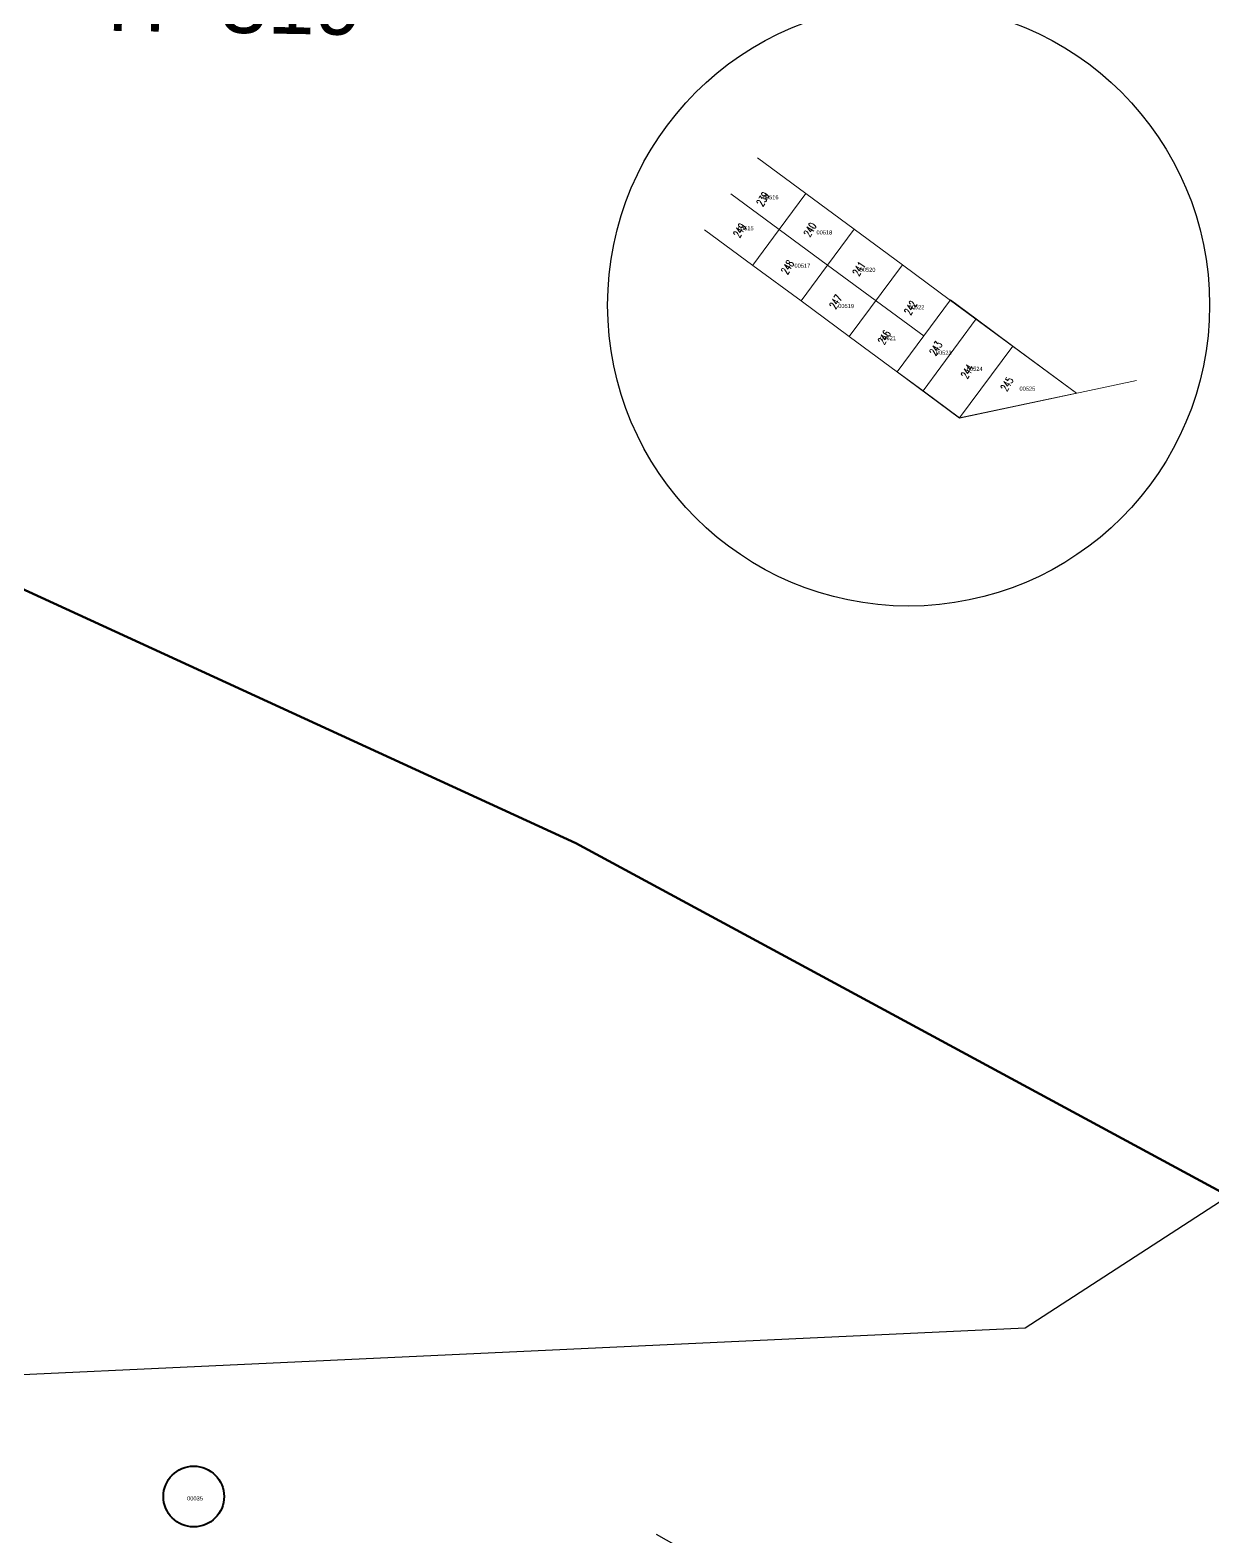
# Model space of a CAD drawing. Header units: metres. Extents: x 251686 to 255059, y 1627526 to 1631912.
# Drawn here: x 252652 to 252942.4, y 1629820.9 to 1630190.9 of the extents above; entities that cross this region are included whole.
import ezdxf
from ezdxf.enums import TextEntityAlignment as Align

# ---------------------------------------------------------------- set-up
doc = ezdxf.new("R2010")
doc.units = ezdxf.units.M
doc.header["$MEASUREMENT"] = 0
for name, color, linetype in [('A_revoir_niveau_0', 7, 'Continuous'), ('limites_parcelles', 7, 'Continuous'), ('limites_sections', 7, 'Continuous'), ('limites_tf', 7, 'Continuous'), ('numero_lot', 7, 'Continuous'), ('numero_parcelle', 7, 'Continuous')]:
    doc.layers.add(name, color=color, linetype=linetype)
for name, color, linetype, lineweight in [('Numero_TF', 7, 'Continuous', 0), ('N°LOT', 2, 'Continuous', 0), ('N°PARCELLE', 5, 'Continuous', 0), ('Parcelles_Ruf', 7, 'Continuous', 0)]:
    doc.layers.add(name, color=color, linetype=linetype, lineweight=lineweight)
doc.styles.add('Style-Arial', font='arial.ttf')
doc.styles.add('Style-STANDARD', font='STANDARD.shx')
doc.styles.add('Style-txt', font='txt.shx')

# ---------------------------------------------------------------- blocks, each defined once
blk = doc.blocks.new('*U120')
at = {"layer": 'Parcelles_Ruf', "color": 7, "linetype": 'Continuous', "lineweight": 0}
for p, q in [((-40.010562, 31.949394, 0.00005), (-28.155597, 23.196743, 0.00005)), ((-46.526438, 23.122136, 0.00005), (-22.810248, 5.627397, 0.00005)), ((-28.155848, 23.19879, 0.00005), (-34.671724, 14.371532, 0.00005)), ((-28.155597, 23.196743, 0.00005), (-16.300633, 14.444092, 0.00005)), ((-41.170525, 5.54653, 0.00005), (-53.02549, 14.299182, 0.00005)), ((-41.162014, 5.560459, 0.00005), (-34.662962, 14.383414, 0.00005)), ((-16.300633, 14.444092, 0.00005), (-22.810248, 5.627397, 0.00005)), ((-16.300633, 14.444092, 0.00005), (-4.439408, 5.702004, 0.00005)), ((-29.319864, -3.189297, 0.00005), (-41.170525, 5.54653, 0.00005)), ((-29.319864, -3.189297, 0.00005), (-22.810248, 5.627397, 0.00005)), ((-22.810248, 5.627397, 0.00005), (0.905941, -11.867342, 0.00005)), ((-17.464899, -11.941949, 0.00005), (-4.439408, 5.702004, 0.00005)), ((-4.439408, 5.702004, 0.00005), (7.415557, -3.050647, 0.00005)), ((-17.464899, -11.941949, 0.00005), (-29.319864, -3.189297, 0.00005)), ((-5.603674, -20.684036, 0.00005), (-17.464899, -11.941949, 0.00005)), ((9.632502, -31.94941, 0.00005), (53.025488, -22.717686, 0.00005))]:
    blk.add_line(p, q, dxfattribs=at)
at = {"layer": 'Parcelles_Ruf', "color": 7, "linetype": 'Continuous', "lineweight": 0, "ltscale": 20}
for p, q in [((-5.689095, -20.565792, 0.00005), (7.396961, -2.922017, 0.00005)), ((0.853933, -11.743905, 0.00005), (-5.689095, -20.565792, 0.00005))]:
    blk.add_line(p, q, dxfattribs=at)
at = {"layer": 'Parcelles_Ruf', "color": 7, "linetype": 'Continuous', "lineweight": 0, "ltscale": 20, "elevation": 0.00005, "flags": 128}
for points in [[(7.396961, -2.922017), (13.718233, -7.603382)], [(13.718233, -7.603382), (22.71356, -14.264027), (9.63178, -31.924671), (0.636453, -25.264026), (13.718233, -7.603382)], [(13.718233, -7.603382), (22.71356, -14.264027), (9.63178, -31.924671), (0.636453, -25.264026), (13.718233, -7.603382)], [(22.71356, -14.264027), (38.332727, -25.843526), (9.63178, -31.924671)], [(0.636453, -25.264026), (-5.689095, -20.565792)]]:
    blk.add_lwpolyline(points, dxfattribs=at)
at = {"layer": 'Parcelles_Ruf', "color": 7, "linetype": 'Continuous', "lineweight": 0, "elevation": 0.00005, "flags": 128}
for points in [[(7.415557, -3.050647), (38.332727, -25.843526)], [(9.632502, -31.94941), (-5.603674, -20.684036)]]:
    blk.add_lwpolyline(points, dxfattribs=at)
at = {"layer": 'N°LOT', "color": 7, "linetype": 'Continuous', "lineweight": 0, "style": 'Style-STANDARD', "width": 0.738818}
for s, p in [('239', (-38.728049, 19.870141, 0.00005)), ('249', (-44.407245, 12.177262, 0.00005)), ('240', (-27.122115, 12.366137, 0.00005)), ('248', (-32.670419, 3.135298, 0.00005)), ('241', (-15.105372, 2.740982, 0.00005)), ('247', (-20.813249, -5.352058, 0.00005)), ('242', (-2.442749, -6.849577, 0.00005)), ('246', (-8.893393, -14.085228, 0.00005)), ('243', (3.760971, -16.785302, 0.00005)), ('244', (11.488734, -22.451331, 0.00005)), ('245', (21.243017, -25.554539, 0.00005))]:
    blk.add_text(s, height=1.964608, rotation=59.34774, dxfattribs=at).set_placement(p)
at = {"layer": 'N°PARCELLE', "color": 5, "lineweight": 0, "style": 'Style-Arial'}
for s, p in [('00516', (-38.715599, 22.787089, 0.00005)), ('00515', (-44.834655, 15.189597, 0.00005)), ('00518', (-25.522649, 14.162687, 0.00005)), ('00517', (-30.92565, 5.981977, 0.00005)), ('00520', (-14.929631, 4.982718, 0.00005)), ('00519', (-20.194476, -3.920702, 0.00005)), ('00522', (-2.89488, -4.209272, 0.00005)), ('00521', (-9.878975, -11.799551, 0.00005)), ('00523', (3.788612, -15.377003, 0.00005)), ('00524', (11.397309, -19.336866, 0.00005)), ('00525', (24.333199, -24.207021, 0.00005))]:
    blk.add_text(s, height=1, rotation=359.52223, dxfattribs=at).set_placement(p, align=Align.TOP_LEFT)

msp = doc.modelspace()

# ---------------------------------------------------------------- linework, layer by layer
at = {"layer": 'A_revoir_niveau_0'}
msp.add_line((252819.405881, 1629813.780204), (252805.770881, 1629821.549204), dxfattribs=at)
at = {"layer": 'A_revoir_niveau_0', "color": 1, "linetype": 'Continuous', "lineweight": 30}
msp.add_circle((252867.70342, 1630123.414478, -1.032), 73.904859, dxfattribs=at)
at = {"layer": 'limites_parcelles', "color": 1, "linetype": 'Continuous', "lineweight": 40}
msp.add_circle((252692.15477, 1629830.837), 7.454097, dxfattribs=at)
at = {"layer": 'limites_sections', "color": 112, "linetype": 'Continuous', "lineweight": 40, "flags": 128}
for points in [[(253271.082561, 1630189.80614), (253278.664905, 1630062.128606), (253370.894891, 1630071.745612), (253349.874626, 1629905.007271), (253292.368569, 1629875.259507), (253264.420561, 1629860.905626), (253283.218148, 1629825.843437), (253276.081556, 1629797.159611), (253264.682639, 1629775.428157), (253237.804257, 1629775.925126), (253235.595435, 1629794.865847), (253170.148154, 1629824.108553), (253140.065621, 1629837.233099), (253052.3, 1629847.28), (252785.968318, 1629991.31478), (252450.61003, 1630145.344805), (252531.297233, 1630284.326266), (252789.440449, 1630429.782946), (252981.389636, 1630375.006406), (253177.316609, 1630501.61916), (253238.792095, 1630544.179111), (253271.082561, 1630189.80614)], [(252399.356616, 1629947.880348), (252399.972203, 1630065.215659), (252450.61003, 1630145.344805), (252785.968318, 1629991.31478), (253052.295758, 1629847.292297), (253000.111276, 1629763.48946), (252919.318325, 1629642.675214), (252916.992415, 1629556.866458), (252794.477866, 1629392.616183), (252770.730849, 1629406.43238), (252527.008235, 1629543.961569), (252247.281979, 1629705.6787), (252399.356616, 1629947.880348)]]:
    msp.add_lwpolyline(points, close=True, dxfattribs=at)
at = {"layer": 'limites_tf', "color": 5, "linetype": 'Continuous', "lineweight": 30, "flags": 128}
msp.add_lwpolyline([(252410.039695, 1630048.286543), (252358.306106, 1630362.229548), (252398.2866, 1630445.3774), (252401.490278, 1630452.27289), (252938.410442, 1630558.674201), (253024.849142, 1629955.522887), (252896.316732, 1629872.198515), (252442.549994, 1629851.094143), (252410.039695, 1630048.286543)], close=True, dxfattribs=at)

# ---------------------------------------------------------------- block references
at = {"layer": 'numero_lot', "color": 7, "linetype": 'Continuous', "lineweight": 0}
msp.add_blockref('*U120', (252870.5983, 1630127.62375, -1.03205), dxfattribs=at)

# ---------------------------------------------------------------- texts
at = {"layer": 'numero_parcelle', "color": 5, "insert": (252690.52668, 1629830.873074), "char_height": 1, "attachment_point": 1, "rotation": 0.00280749, "line_spacing_factor": 0.6, "style": 'Style-txt'}
msp.add_mtext('\\fArial|b0|i0|c00|p39;00035', dxfattribs=at)
at = {"layer": 'numero_tf', "color": 4, "linetype": 'Continuous', "lineweight": 0, "style": 'Style-Arial'}
msp.add_text('TF 319', height=15, rotation=358.9981, dxfattribs=at).set_placement((252667.111962, 1630190.869152))

doc.saveas('drawing.dxf')
